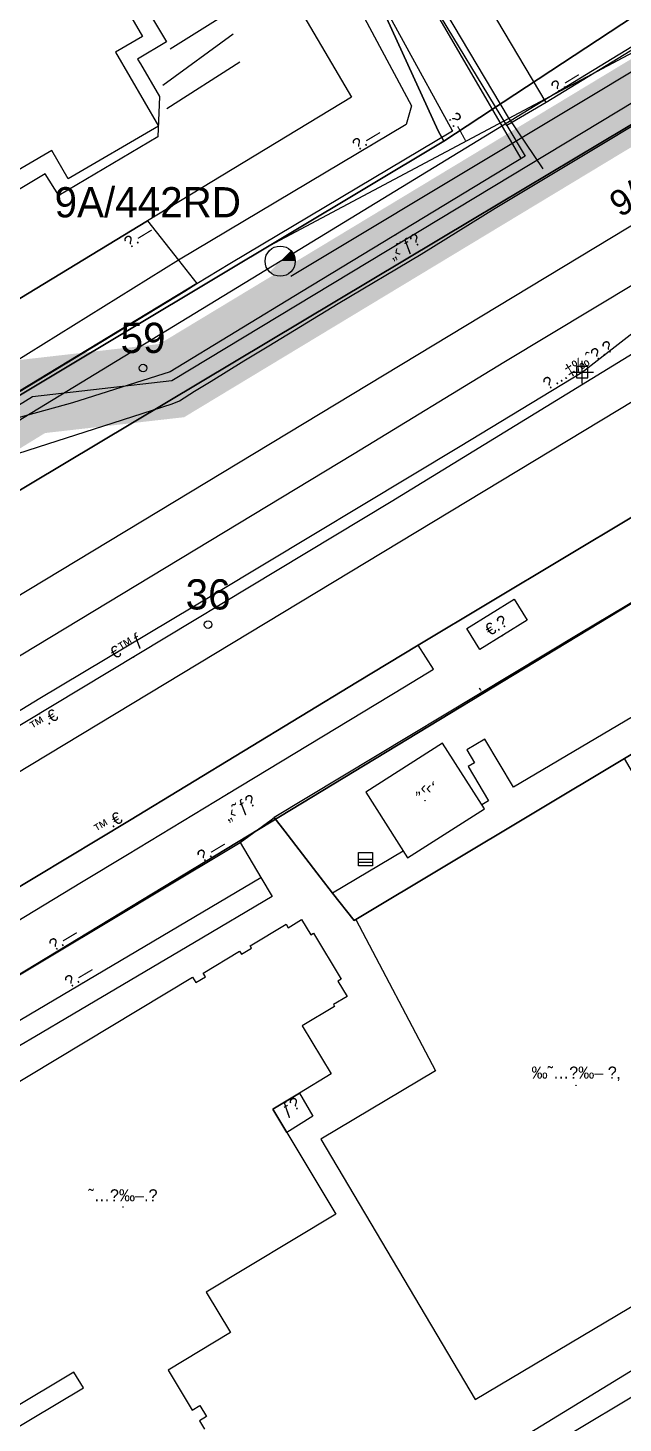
# Model space of a CAD drawing. Header units: metres. Extents: x 218299 to 220222, y 572714 to 574340.
# Drawn here: x 219519.9 to 219559.3, y 574053.9 to 574146.3 of the extents above; entities that cross this region are included whole.
import ezdxf
from ezdxf.enums import TextEntityAlignment as Align

# ---------------------------------------------------------------- set-up
doc = ezdxf.new("R2010")
doc.units = ezdxf.units.M
doc.header["$MEASUREMENT"] = 0
doc.header["$PDMODE"] = 66
doc.header["$PDSIZE"] = 0.75
for name, color, linetype in [('1601', 44, 'LANDBORDER'), ('1602', 44, 'Continuous'), ('1603', 44, 'Continuous'), ('6011', 10, 'Continuous'), ('6031', 254, 'Continuous'), ('6051', 100, 'CABLEAIREXIST'), ('6082', 1, 'CABLEUNDPROPOSE03'), ('6350', 7, 'Continuous'), ('6901', 3, 'Continuous'), ('A_POINTS', 2, 'Continuous'), ('M2101', 253, 'Continuous'), ('M2200', 253, 'Continuous'), ('M2201', 253, 'Continuous'), ('M2202', 253, 'Continuous'), ('M2207', 253, 'Continuous'), ('M2211', 253, 'Continuous'), ('M2401', 7, 'Continuous'), ('M2404', 7, 'Continuous'), ('M2407', 253, 'Continuous'), ('M2408', 253, 'Continuous'), ('M2412', 253, 'Continuous'), ('M2420', 253, 'Continuous'), ('m2511', 253, 'Continuous'), ('M2601', 253, 'Continuous'), ('M2604', 253, 'Continuous'), ('M2605', 253, 'Continuous'), ('M2802', 253, 'Continuous'), ('M2809', 253, 'Continuous'), ('M5203', 253, 'Continuous'), ('PLTMarker', 51, 'Continuous')]:
    doc.layers.add(name, color=color, linetype=linetype)
doc.styles.add('HEBTXT', font='HEBTXT')
doc.styles.add('MAVAT_HEBTXT', font='HEBTXT')
doc.linetypes.add('CABLEAIREXIST', pattern='A,0.001,[202,elecad.shx,S=0.8,R=0,X=0,Y=0],-0.8,[203,elecad.shx,S=0.8,R=0,X=0,Y=0],-0.8', length=1.601)
doc.linetypes.add('CABLEUNDPROPOSE03', pattern='A,2,[222,elecad.shx,S=0.01,R=0,X=0,Y=0],2,-1', length=5)
doc.linetypes.add('LANDBORDER', pattern='A,6.25,[208,elecad.shx,S=0.02,R=0,X=-0.6,Y=0],12.5,[208,elecad.shx,S=0.02,R=180,X=0.6,Y=0],6.25', length=25)

# ---------------------------------------------------------------- blocks, each defined once
blk = doc.blocks.new('6901')
at = {"layer": 'A_POINTS'}
blk.add_circle((0, 0), 0.25, dxfattribs=at)
at = {"color": 0, "style": 'HEBTXT', "flags": 1}
blk.add_attdef('CODE', (-2.918, 6.399), '', height=1.7, dxfattribs=at)
at = {"color": 0, "style": 'HEBTXT'}
for tag, p in [('PATH', (0.169, 4.708)), ('HTCH', (0.169, 2.708))]:
    blk.add_attdef(tag, text='', height=1.7, dxfattribs=at).set_placement(p, align=Align.MIDDLE_CENTER)
blk = doc.blocks.new('6350')
at = {"color": 0, "const_width": 1}
blk.add_lwpolyline([(-0.354, -0.354, 0.668179), (0.5, 0, 0.198912), (0.354, 0.354, 1)], format="xyb", dxfattribs=at)
at = {"color": 0}
blk.add_circle((0, 0), 1, dxfattribs=at)
at = {"color": 0, "style": 'HEBTXT'}
blk.add_attdef('POLE_NUM', (1.8, 2.408), '', height=2, dxfattribs=at)
at = {"color": 0, "style": 'HEBTXT', "flags": 1}
blk.add_attdef('MAP_TYPE', (1.817, -0.619), '', height=2, dxfattribs=at)
blk = doc.blocks.new('1603')
at = {"layer": 'A_POINTS'}
blk.add_circle((0, 0), 0.25, dxfattribs=at)
at = {"color": 0, "style": 'HEBTXT'}
blk.add_attdef('PARCEL_NUM', text='', height=2, dxfattribs=at).set_placement((0, 1), align=Align.CENTER)
at = {"color": 0, "style": 'HEBTXT', "flags": 1}
blk.add_attdef('LOT_NUM', text='', height=2, dxfattribs=at).set_placement((0, -2.5), align=Align.CENTER)
blk = doc.blocks.new('M2404')
blk.add_circle((0, 0), 0.025)
at = {"style": 'MAVAT_HEBTXT'}
blk.add_attdef('NAME', text='', height=0.8, dxfattribs=at).set_placement((0, 1.59), align=Align.MIDDLE)
blk = doc.blocks.new('M2101')
blk.add_circle((0, 0), 0.025)
at = {"style": 'MAVAT_HEBTXT'}
blk.add_attdef('NAME', text='', height=0.8, dxfattribs=at).set_placement((0, 1.59), align=Align.MIDDLE)
blk = doc.blocks.new('M2207')
blk.add_circle((0, 0), 0.025)
at = {"style": 'MAVAT_HEBTXT'}
blk.add_attdef('NAME', text='', height=0.8, dxfattribs=at).set_placement((0, 1.59), align=Align.MIDDLE)
blk = doc.blocks.new('M2211')
blk.add_circle((0, 0), 0.025)
at = {"style": 'MAVAT_HEBTXT'}
blk.add_attdef('NAME', text='', height=0.8, dxfattribs=at).set_placement((0, 1.59), align=Align.MIDDLE)
blk = doc.blocks.new('M2408')
blk.add_circle((0, 0), 0.025)
at = {"style": 'MAVAT_HEBTXT'}
blk.add_attdef('NAME', text='', height=0.8, dxfattribs=at).set_placement((0, 1.59), align=Align.MIDDLE)
blk = doc.blocks.new('M2412')
blk.add_circle((0, 0), 0.025)
at = {"style": 'MAVAT_HEBTXT'}
blk.add_attdef('NAME', text='', height=0.8, dxfattribs=at).set_placement((0, 1.59), align=Align.MIDDLE)
blk = doc.blocks.new('M2601')
blk.add_circle((0, 0), 0.025)
at = {"style": 'MAVAT_HEBTXT'}
blk.add_attdef('NAME', text='', height=0.8, dxfattribs=at).set_placement((0, 1.59), align=Align.MIDDLE)
blk = doc.blocks.new('M2605')
blk.add_circle((0, 0), 0.025)
at = {"style": 'MAVAT_HEBTXT'}
blk.add_attdef('NAME', text='', height=0.8, dxfattribs=at).set_placement((0, 1.59), align=Align.MIDDLE)
blk = doc.blocks.new('M2809')
blk.add_circle((0, 0), 0.025)
at = {"style": 'MAVAT_HEBTXT'}
blk.add_attdef('NAME', text='', height=0.8, dxfattribs=at).set_placement((0, 1.59), align=Align.MIDDLE)
blk = doc.blocks.new('2511')
blk.add_point((0, 0))
at = {"style": 'HEBTXT'}
blk.add_attdef('TYPE', text='', height=0.8, dxfattribs=at).set_placement((0, 1.12), align=Align.MIDDLE)
blk = doc.blocks.new('M5203')
for points in [[(1.54, -1.47), (-1.54, -1.47), (-1.54, 1.47), (1.54, 1.47)], [(-1.54, 0), (1.54, 0)], [(1.54, 1.47), (1.54, -1.47)], [(-1.54, -0.66), (1.54, -0.66)]]:
    blk.add_lwpolyline(points)
at = {"style": 'MAVAT_HEBTXT', "flags": 1}
for tag, p in [('MARK', (0, 3.2)), ('HEIGHT', (0, -3.3)), ('NAME', (0, -5.87))]:
    blk.add_attdef(tag, text='', height=0.8, dxfattribs=at).set_placement(p, align=Align.MIDDLE)
blk = doc.blocks.new('M2202')
blk.add_circle((0, 0), 0.025)
at = {"style": 'MAVAT_HEBTXT'}
blk.add_attdef('NAME', text='', height=0.8, dxfattribs=at).set_placement((0, 1.59), align=Align.MIDDLE)
blk = doc.blocks.new('111')
at = {"layer": 'M2101'}
blk.add_polyline3d([(219541.616, 574087.269, 587.841), (219546.903, 574077.245, 587.915), (219539.311, 574072.733, 587.99), (219549.523, 574055.487, 587.99), (219575.357, 574070.842, 587.915), (219565.202, 574088.042, 587.915), (219559.416, 574097.937, 587.915), (219559.416, 574097.937, 588.152), (219541.616, 574087.269, 588.152)], close=True, dxfattribs=at)
at = {"layer": 'M2200'}
blk.add_polyline3d([(219521.826, 574155.516, 595.04), (219527.504, 574145.757, 595.04), (219525.71, 574144.713, 595.49), (219528.563, 574139.81, 595.49), (219522.577, 574136.328, 595.49), (219521.485, 574138.204, 595.49), (219516.114, 574135.079, 595.49), (219517.225, 574133.171, 595.49), (219513.995, 574131.292, 595.49), (219510.41, 574137.455, 595.49), (219509.182, 574136.741, 595.04), (219505.742, 574142.656, 595.04), (219506.999, 574143.387, 595.49), (219505.649, 574145.707, 595.49)], dxfattribs=at)
at = {"layer": 'M2201'}
for points in [[(219509.252, 574070.473, 595.34), (219530.811, 574083.451, 595.49), (219531.026, 574083.094, 595.49), (219531.667, 574083.48, 595.64), (219531.522, 574083.721, 595.64), (219533.928, 574085.17, 595.64), (219534.05, 574084.968, 595.64), (219534.707, 574085.364, 595.64), (219534.613, 574085.521, 595.64), (219536.998, 574086.957, 595.64), (219537.134, 574086.731, 595.64), (219538.031, 574087.271, 595.49), (219538.638, 574086.263, 595.49), (219538.815, 574086.37, 595.49), (219540.652, 574083.319, 595.49), (219540.433, 574083.188, 595.49), (219541.037, 574082.184, 595.49), (219540.131, 574081.639, 595.64), (219540.204, 574081.517, 595.64), (219538.075, 574080.236, 595.64), (219539.996, 574077.046, 592.94), (219537.886, 574075.776, 594.573), (219536.119, 574074.712, 595.94), (219536.119, 574074.712, 595.94), (219537.052, 574073.163, 596.007), (219540.302, 574067.765, 596.24), (219531.717, 574062.596, 596.24), (219533.331, 574059.914, 591.14), (219529.2, 574057.427, 592.19), (219530.79, 574054.786, 592.19), (219531.296, 574055.091, 591.59), (219531.738, 574054.356, 591.59), (219531.263, 574054.071, 592.19), (219531.591, 574053.526, 592.19)], [(219518.39, 574053.131, 592.19), (219523.579, 574056.254, 592.19), (219522.952, 574057.295, 596.09), (219518.719, 574054.746, 596.09)]]:
    blk.add_polyline3d(points, dxfattribs=at)
at = {"layer": 'M2207'}
for points in [[(219547.358, 574098.947, 590.534), (219542.274, 574095.705, 590.534), (219545.05, 574091.352, 590.534), (219550.134, 574094.594, 590.534), (219547.358, 574098.947, 590.534)], [(219563.809, 574049.873, 591.815), (219560.23, 574055.841, 591.815), (219542.826, 574045.404, 591.815), (219542.979, 574045.15, 591.815), (219546.474, 574039.322, 591.815), (219547.033, 574039.659, 591.815), (219547.105, 574039.54, 591.815), (219551.27, 574042.052, 591.815), (219551.164, 574042.228, 591.815), (219552.158, 574042.828, 591.815), (219552.271, 574042.64, 591.815), (219557.186, 574045.604, 591.815), (219557.092, 574045.759, 591.815), (219558.077, 574046.353, 591.815), (219558.137, 574046.253, 591.815), (219563.043, 574049.212, 591.815), (219562.955, 574049.358, 591.815), (219563.809, 574049.873, 591.815)]]:
    blk.add_polyline3d(points, close=True, dxfattribs=at)
at = {"layer": 'M2211'}
blk.add_polyline3d([(219552.973, 574107.093, 590.234), (219549.839, 574105.156, 590.234), (219548.975, 574106.554, 590.234), (219552.109, 574108.491, 590.234), (219552.973, 574107.093, 590.234)], close=True, dxfattribs=at)
at = {"layer": 'M2401'}
for points in [[(219515.734, 574117.017, 593.13), (219520.599, 574118.58, 593.13), (219525.56, 574120.17, 593.13), (219529.453, 574121.43, 593.13), (219529.934, 574121.625, 593.13), (219530.939, 574122.266, 593.13), (219532.031, 574122.934, 593.13), (219534.215, 574124.271, 593.13), (219535.855, 574125.273, 593.13), (219540.444, 574128.071, 593.13), (219545.943, 574131.347, 593.13), (219550.855, 574134.394, 593.13), (219556.592, 574137.82, 593.13), (219561.505, 574140.796, 593.13)], [(219535.17, 574161.988, 590.827), (219524.242, 574155.441, 590.827), (219525.793, 574152.853, 590.827), (219524.925, 574152.332, 590.827), (219529.08, 574145.397, 590.827), (219527.168, 574144.251, 590.827), (219527.352, 574143.945, 590.827), (219528.618, 574141.785, 590.827), (219528.519, 574139.101, 590.827), (219521.947, 574135.219, 590.827), (219521.053, 574136.666, 590.827), (219517.57, 574134.594, 590.827), (219518.46, 574133.197, 590.827), (219512.713, 574129.881, 590.827), (219510.134, 574128.393, 590.827)], [(219564.899, 574116.928, 595.067), (219545.757, 574105.438, 595.067), (219541.724, 574103.016, 595.067), (219526.639, 574093.834, 595.067), (219518.422, 574088.893, 595.067), (219512.849, 574085.542, 595.067), (219511.761, 574084.889, 595.067), (219508.491, 574082.922, 595.067), (219504.392, 574080.458, 595.067), (219479.455, 574065.399, 595.067), (219479.108, 574065.19, 595.067), (219476.149, 574063.404, 595.067), (219476.084, 574063.36, 595.067), (219474.659, 574062.4, 595.067), (219474.067, 574061.868, 595.067), (219473.164, 574060.516, 595.067), (219472.954, 574060.12, 595.067), (219472.862, 574059.911, 595.067), (219472.211, 574057.953, 595.067), (219472.012, 574057.008, 595.067), (219471.869, 574055.118, 595.067), (219471.967, 574053.393, 595.067)], [(219568.2, 574129.798, 589.108), (219543.962, 574114.932, 589.108), (219519.709, 574100.311, 589.108), (219501.954, 574089.571, 589.108), (219481.333, 574077.15, 589.108), (219474.677, 574073.071, 589.108), (219469.278, 574071.441, 589.108), (219469.023, 574071.525, 589.108), (219468.862, 574071.653, 589.108), (219468.79, 574072.043, 589.108), (219469.007, 574072.687, 589.108), (219469.393, 574073.291, 589.108), (219471.524, 574075.463, 589.108), (219472.431, 574076.351, 589.108), (219472.457, 574076.377, 589.108), (219472.997, 574076.731, 589.108), (219484.304, 574083.543, 589.108), (219497.322, 574091.428, 589.108), (219518.508, 574104.226, 589.108), (219541.503, 574118.147, 589.108), (219551.428, 574124.188, 589.108), (219566.208, 574133.073, 589.108)], [(219564.986, 574101.274, 588.152), (219559.416, 574097.937, 588.152), (219541.616, 574087.269, 588.152), (219541.507, 574087.204, 588.152), (219540.065, 574089.027, 588.152), (219539.252, 574090.085, 588.152), (219536.919, 574093.122, 588.152), (219536.22, 574094.033, 588.152)]]:
    blk.add_polyline3d(points, dxfattribs=at)
at = {"layer": 'M2404'}
for points in [[(219515.734, 574117.017, 593.13), (219520.599, 574118.58, 593.13), (219525.56, 574120.17, 593.13), (219529.453, 574121.43, 593.13), (219529.934, 574121.625, 593.13), (219530.939, 574122.266, 593.13), (219532.031, 574122.934, 593.13), (219534.215, 574124.271, 593.13), (219535.855, 574125.273, 593.13), (219540.444, 574128.071, 593.13), (219545.943, 574131.347, 593.13), (219550.855, 574134.394, 593.13), (219556.592, 574137.82, 593.13), (219561.505, 574140.796, 593.13)], [(219535.17, 574161.988, 590.827), (219524.242, 574155.441, 590.827), (219525.793, 574152.853, 590.827), (219524.925, 574152.332, 590.827), (219529.08, 574145.397, 590.827), (219527.168, 574144.251, 590.827), (219527.352, 574143.945, 590.827), (219528.618, 574141.785, 590.827), (219528.519, 574139.101, 590.827), (219521.947, 574135.219, 590.827), (219521.053, 574136.666, 590.827), (219517.57, 574134.594, 590.827), (219518.46, 574133.197, 590.827), (219512.713, 574129.881, 590.827), (219510.134, 574128.393, 590.827)], [(219471.967, 574053.393, 593.529), (219471.869, 574055.118, 593.529), (219472.012, 574057.008, 593.529), (219472.211, 574057.953, 593.529), (219472.862, 574059.911, 593.529), (219472.954, 574060.12, 593.529), (219473.164, 574060.516, 593.529), (219474.067, 574061.868, 593.529), (219474.659, 574062.4, 593.529), (219476.084, 574063.36, 593.529), (219476.149, 574063.404, 593.529), (219479.108, 574065.19, 593.529), (219479.455, 574065.399, 593.529), (219504.392, 574080.458, 593.529), (219508.491, 574082.922, 593.529), (219511.761, 574084.889, 593.529), (219512.849, 574085.542, 593.529), (219518.422, 574088.893, 593.529), (219526.639, 574093.834, 593.529), (219541.724, 574103.016, 593.529), (219545.757, 574105.438, 593.529), (219564.899, 574116.928, 593.529)], [(219568.2, 574129.798, 589.033), (219543.962, 574114.932, 589.033), (219519.709, 574100.311, 589.033), (219501.954, 574089.571, 589.033), (219481.333, 574077.15, 589.033), (219474.677, 574073.071, 589.033), (219469.278, 574071.441, 589.033), (219469.023, 574071.525, 589.033), (219468.862, 574071.653, 589.033), (219468.79, 574072.043, 589.033), (219469.007, 574072.687, 589.033), (219469.393, 574073.291, 589.033), (219471.524, 574075.463, 589.033), (219472.431, 574076.351, 589.033), (219472.457, 574076.377, 589.033), (219472.997, 574076.731, 589.033), (219484.304, 574083.543, 589.033), (219497.322, 574091.428, 589.033), (219518.508, 574104.226, 589.033), (219541.503, 574118.147, 589.033), (219551.428, 574124.188, 589.033), (219566.208, 574133.073, 589.033)], [(219536.22, 574094.033, 588), (219536.919, 574093.122, 588), (219539.252, 574090.085, 588), (219540.065, 574089.027, 588), (219541.507, 574087.204, 588), (219541.616, 574087.269, 588), (219559.416, 574097.937, 588), (219564.986, 574101.274, 588)]]:
    blk.add_polyline3d(points, dxfattribs=at)
at = {"layer": 'M2407'}
for points in [[(219551.614, 574139.866, 588.714), (219546.475, 574148.368, 589.077), (219541.208, 574157.406, 589.377), (219537.014, 574164.725, 589.545)], [(219563.938, 574103.048, 588.087), (219552.054, 574096.03, 588.231), (219550.171, 574099.218, 588.231), (219548.964, 574098.505, 588.231), (219549.468, 574097.651, 588.231), (219549.063, 574097.412, 588.231), (219550.407, 574095.135, 588.231), (219549.958, 574094.87, 588.227)], [(219535.333, 574090.046, 587.852), (219536.075, 574088.793, 587.852), (219530.944, 574085.757, 587.867)], [(219530.944, 574085.757, 587.867), (219522.907, 574081.001, 587.892)], [(219522.907, 574081.001, 587.892), (219520.372, 574079.501, 587.9)], [(219520.372, 574079.501, 587.9), (219518.565, 574078.432, 587.905)]]:
    blk.add_polyline3d(points, dxfattribs=at)
at = {"layer": 'M2408'}
for points in [[(219554.217, 574141.39, 588.785), (219551.614, 574139.866, 588.785), (219552.842, 574137.836, 588.785), (219538.022, 574128.842, 588.785), (219529.331, 574123.547, 588.785), (219522.864, 574121.485, 588.785), (219518.611, 574120.32, 588.785), (219514.694, 574118.919, 588.785), (219507.712, 574114.672, 588.785), (219500.602, 574110.357, 588.785), (219492.621, 574105.672, 588.785), (219489.417, 574103.681, 588.785), (219487.811, 574102.512, 588.785), (219487.605, 574102.798, 588.785), (219485.943, 574101.122, 588.785), (219485.609, 574100.786, 588.785), (219481.49, 574096.409, 588.785), (219479.122, 574093.892, 588.785), (219478.466, 574094.478, 588.785), (219470.558, 574089.713, 588.785), (219468.89, 574093.122, 588.785), (219468.989, 574093.17, 588.785), (219468.847, 574093.544, 588.785), (219469.135, 574093.716, 588.785)], [(219479.455, 574065.399, 587.451), (219480.597, 574063.807, 587.451), (219504.084, 574078.002, 587.451), (219508.605, 574080.742, 587.451), (219523.466, 574089.746, 587.451), (219526.503, 574091.586, 587.451), (219533.048, 574095.552, 587.451), (219544.834, 574102.693, 587.451), (219546.77, 574103.855, 587.451), (219545.757, 574105.438, 587.451)], [(219533.959, 574092.368, 587.331), (219536.005, 574093.874, 587.331), (219536.22, 574094.033, 587.331)], [(219544.763, 574091.802, 588.19), (219540.065, 574089.027, 588.19)]]:
    blk.add_polyline3d(points, dxfattribs=at)
at = {"layer": 'M2412'}
blk.add_polyline3d([(219538.782, 574074.244, 588.002), (219537.052, 574073.163, 588.677), (219536.119, 574074.712, 588.677), (219537.886, 574075.776, 588.002)], close=True, dxfattribs=at)
at = {"layer": 'M2420'}
for points in [[(219269.5, 573961.12), (219289.529, 573970.985), (219308.394, 573982.007), (219313.709, 573985.471), (219375.059, 574021.492), (219442.049, 574062.93), (219453.2, 574069.582), (219466.311, 574076.718), (219568.204, 574138.273), (219580.156, 574145.612), (219595.255, 574153.366), (219695.469, 574214.527), (219702.903, 574218.819)], [(219277.3, 573946.38), (219296.25, 573958.952), (219314.339, 573973.014), (219319.452, 573976.38), (219380.511, 574012.609), (219447.317, 574054.359), (219459.053, 574061.55), (219471.289, 574068.042), (219573.396, 574129.726), (219586.187, 574137.537), (219600.145, 574144.634), (219701.809, 574206.914), (219707.996, 574210.42)], [(219537.183, 574164.828), (219551.7, 574140.38), (219554, 574137)]]:
    blk.add_lwpolyline(points, dxfattribs=at)
at = {"layer": 'm2511'}
blk.add_polyline3d([(219475.122, 574074.315, 587.087), (219491.648, 574084.371, 587.087), (219504.158, 574091.905, 587.087), (219512.229, 574096.76, 587.087), (219520.697, 574101.935, 587.087), (219532.315, 574108.868, 587.087), (219548.522, 574118.627, 587.087), (219556.615, 574123.514, 587.087), (219566.021, 574130.849, 587.087)], dxfattribs=at)
at = {"layer": 'M2601'}
for points in [[(219552.57, 574137.671, 589.561), (219540.442, 574158.505, 590.162), (219536.863, 574164.634, 590.315)], [(219560.611, 574108.681, 590.083), (219556.445, 574106.221, 590.083)], [(219556.445, 574106.221, 590.083), (219536.22, 574094.033, 590.083), (219536.22, 574094.033, 590.083)]]:
    blk.add_polyline3d(points, dxfattribs=at)
at = {"layer": 'M2604'}
for points in [[(219529.325, 574144.939, 591.991), (219536.564, 574149.493, 591.991)], [(219528.845, 574142.526, 591.991), (219533.49, 574145.932, 591.991)], [(219529.106, 574140.992, 591.991), (219533.935, 574144.083, 591.991)]]:
    blk.add_polyline3d(points, dxfattribs=at)
at = {"layer": 'M2605'}
for points in [[(219565.692, 574167.876, 590.205), (219565.554, 574166.593, 590.205), (219565.535, 574165.296, 590.205), (219565.638, 574164.003, 590.205), (219565.86, 574162.732, 590.205), (219567.016, 574159.7, 589.89), (219568.368, 574156.733, 589.905), (219568.859, 574155.512, 589.842), (219569.11, 574154.197, 589.768), (219569.103, 574152.857, 589.688), (219568.844, 574151.569, 589.605), (219568.155, 574150.604, 589.524), (219567.351, 574149.72, 589.471), (219566.448, 574148.935, 589.448), (219565.466, 574148.267, 589.455), (219554.217, 574141.39, 588.855), (219539.48, 574166.221, 589.754)], [(219534.458, 574163.176, 590.652), (219541.541, 574151.354, 590.652), (219540.234, 574150.664, 590.652), (219537.067, 574148.992, 590.652), (219541.323, 574141.741, 590.502)], [(219485.632, 574111.289, 588.662), (219484.905, 574108.054, 588.662), (219487.653, 574103.134, 587.012), (219493.582, 574106.708, 587.012), (219498.944, 574109.941, 587.012), (219501.608, 574111.515, 587.17), (219504.025, 574112.942, 587.312), (219530.297, 574128.899, 588.255), (219531.097, 574129.386, 588.284), (219533.279, 574130.711, 588.362), (219548.022, 574139.514, 588.962), (219541.541, 574151.354, 589.262)], [(219540.234, 574150.664, 589.9), (219545.311, 574141.173, 589.9), (219544.962, 574139.921, 589.75), (219529.888, 574130.933, 589.6)], [(219541.323, 574141.741, 590.502), (219527.827, 574133.543, 590.502), (219512.526, 574124.247, 590.502)], [(219529.888, 574130.933, 589.6), (219500.058, 574112.401, 589), (219486.968, 574104.362, 588.708)], [(219528.39, 574089.032, 587.38), (219533.959, 574092.368, 587.481), (219533.959, 574092.368, 587.481), (219535.333, 574090.046, 587.481)], [(219511.789, 574076.114, 587.852), (219535.333, 574090.046, 587.852)], [(219526.015, 574087.61, 587.338), (219528.39, 574089.032, 587.38)], [(219510.518, 574078.327, 587.059), (219526.015, 574087.61, 587.338)], [(219543.097, 574044.953, 588.208), (219542.709, 574044.742, 588.208), (219542.211, 574045.704, 588.208), (219542.451, 574046.747, 588.208), (219560.886, 574058.012, 588.208), (219564.736, 574051.675, 588.508)]]:
    blk.add_polyline3d(points, dxfattribs=at)
at = {"layer": 'M2802'}
blk.add_polyline3d([(219491.805, 574109.445, 589.302), (219513.465, 574122.62, 590.486), (219512.526, 574124.247, 590.502), (219527.827, 574133.543, 590.502), (219529.888, 574130.933, 589.6), (219529.888, 574130.933, 589.6), (219531.097, 574129.386, 588.284), (219501.608, 574111.515, 587.17), (219501.233, 574112.62, 588.37), (219501.517, 574113.824, 588.97), (219499.762, 574112.567, 588.97), (219493.582, 574106.708, 587.012), (219487.653, 574103.134, 587.012), (219484.905, 574108.054, 588.662), (219485.632, 574111.289, 588.662), (219487.656, 574107.597, 588.512), (219491.61, 574109.765, 589.3)], close=True, dxfattribs=at)
at = {"layer": 'M2809'}
blk.add_polyline3d([(219568.2, 574129.798, 589.033), (219543.962, 574114.932, 587.983), (219519.709, 574100.311, 587.383), (219501.954, 574089.571, 586.858), (219481.333, 574077.15, 586.258), (219474.677, 574073.071, 586.033), (219474.677, 574073.071, 586.033), (219469.278, 574071.441, 585.958), (219469.023, 574071.525, 585.958), (219468.862, 574071.653, 585.958), (219468.79, 574072.043, 585.958), (219469.007, 574072.687, 586.033), (219469.393, 574073.291, 586.033), (219471.524, 574075.463, 586.033), (219472.431, 574076.351, 586.106), (219472.457, 574076.377, 586.108), (219472.997, 574076.731, 586.183), (219484.304, 574083.543, 586.408), (219497.322, 574091.428, 586.858), (219518.508, 574104.226, 587.458), (219541.503, 574118.147, 588.208), (219551.428, 574124.188, 588.508), (219566.208, 574133.073, 588.958)], dxfattribs=at)
at = {"layer": 'M2101'}
ref = blk.add_blockref('M2101', (219556.193, 574076.281), dxfattribs=dict(at, xscale=0.5, yscale=0.5, zscale=0.5))
ref.add_attrib('NAME', '‰˜…\x81‰– \x8f‚', dxfattribs={"layer": '0', "height": 0.8, "style": 'MAVAT_HEBTXT'}).set_placement((219556.193, 574077.077), align=Align.MIDDLE)
at = {"layer": 'M2202'}
ref = blk.add_blockref('M2202', (219526.202, 574068.224), dxfattribs=dict(at, xscale=0.5, yscale=0.5, zscale=0.5))
ref.add_attrib('NAME', '˜…\x81‰–.\x8e', dxfattribs={"layer": '0', "height": 0.8, "style": 'MAVAT_HEBTXT'}).set_placement((219526.202, 574069.02), align=Align.MIDDLE)
at = {"layer": 'M2207'}
ref = blk.add_blockref('M2207', (219546.204, 574095.149), dxfattribs=dict(at, xscale=0.5, yscale=0.5, zscale=0.5))
ref.add_attrib('NAME', '„‹‹‘', dxfattribs={"layer": '0', "height": 0.8, "style": 'MAVAT_HEBTXT'}).set_placement((219546.204, 574095.945), align=Align.MIDDLE)
at = {"layer": 'M2211'}
ref = blk.add_blockref('M2211', (219551.331, 574106.078), dxfattribs=dict(at, xscale=0.5, yscale=0.5, zscale=0.5))
ref.add_attrib('NAME', '€.\x9a', dxfattribs={"layer": '0', "height": 0.8, "rotation": 31.72427, "style": 'MAVAT_HEBTXT'}).set_placement((219550.913, 574106.755), align=Align.MIDDLE)
at = {"layer": 'M2404'}
ref = blk.add_blockref('M2404', (219520.662, 574100.885), dxfattribs=dict(at, xscale=0.5, yscale=0.5, zscale=0.5))
ref.add_attrib('NAME', '™.€', dxfattribs={"layer": '0', "height": 0.8, "rotation": 31.32578, "style": 'MAVAT_HEBTXT'}).set_placement((219520.948, 574100.416), align=Align.MIDDLE)
ref = blk.add_blockref('M2404', (219525.48, 574093.137), dxfattribs=dict(at, xscale=0.5, yscale=0.5, zscale=0.5))
ref.add_attrib('NAME', '™.€', dxfattribs={"layer": '0', "height": 0.8, "rotation": 31.01598, "style": 'MAVAT_HEBTXT'}).set_placement((219525.197, 574093.608), align=Align.MIDDLE)
at = {"layer": 'M2408'}
ref = blk.add_blockref('M2408', (219544.241, 574132.616), dxfattribs=dict(at, xscale=0.5, yscale=0.5, zscale=0.5))
ref.add_attrib('NAME', '„‹˜ƒ\x8e', dxfattribs={"layer": '0', "height": 0.8, "rotation": 30.34898, "style": 'MAVAT_HEBTXT'}).set_placement((219544.879, 574131.767), align=Align.MIDDLE)
ref = blk.add_blockref('M2408', (219533.186, 574095.636), dxfattribs=dict(at, xscale=0.5, yscale=0.5, zscale=0.5))
ref.add_attrib('NAME', '„‹˜ƒ\x8e', dxfattribs={"layer": '0', "height": 0.8, "rotation": 31.21174, "style": 'MAVAT_HEBTXT'}).set_placement((219533.977, 574094.602), align=Align.MIDDLE)
at = {"layer": 'M2412'}
ref = blk.add_blockref('M2412', (219537.094, 574075.299), dxfattribs=dict(at, xscale=0.5, yscale=0.5, zscale=0.5, rotation=46.48205317817705))
ref.add_attrib('NAME', 'ƒ\x8e', dxfattribs={"layer": '0', "height": 0.8, "rotation": 28.99155, "style": 'MAVAT_HEBTXT'}).set_placement((219537.361, 574074.818), align=Align.MIDDLE)
at = {"layer": 'm2511'}
ref = blk.add_blockref('2511', (219556.615, 574123.514, 587.087), dxfattribs=dict(at, xscale=0.5, yscale=0.5, zscale=0.5))
ref.add_attrib('TYPE', '\x9a…‡‰ˆ\x81.\x8e', dxfattribs={"layer": '0', "height": 0.8, "rotation": 31.12452, "style": 'HEBTXT'}).set_placement((219556.331, 574123.985, 587.087), align=Align.MIDDLE)
at = {"layer": 'M2601'}
ref = blk.add_blockref('M2601', (219549.967, 574102.317), dxfattribs=dict(at, xscale=0.5, yscale=0.5, zscale=0.5))
ref.add_attrib('NAME', '‚', dxfattribs={"layer": '0', "height": 0.8, "rotation": 31.07397, "style": 'MAVAT_HEBTXT'}).set_placement((219549.683, 574102.788), align=Align.MIDDLE)
at = {"layer": 'M2605'}
ref = blk.add_blockref('M2605', (219555.773, 574142.341), dxfattribs=dict(at, xscale=0.5, yscale=0.5, zscale=0.5))
ref.add_attrib('NAME', '\x9a.—', dxfattribs={"layer": '0', "height": 0.8, "rotation": 31.44001, "style": 'MAVAT_HEBTXT'}).set_placement((219555.486, 574142.81), align=Align.MIDDLE)
ref = blk.add_blockref('M2605', (219548.022, 574139.514), dxfattribs=dict(at, xscale=0.5, yscale=0.5, zscale=0.5))
ref.add_attrib('NAME', '\x9a.—', dxfattribs={"layer": '0', "height": 0.8, "rotation": 298.69625, "style": 'MAVAT_HEBTXT'}).set_placement((219548.504, 574139.779), align=Align.MIDDLE)
ref = blk.add_blockref('M2605', (219542.609, 574138.518), dxfattribs=dict(at, xscale=0.5, yscale=0.5, zscale=0.5))
ref.add_attrib('NAME', '\x9a.—', dxfattribs={"layer": '0', "height": 0.8, "rotation": 30.80578, "style": 'MAVAT_HEBTXT'}).set_placement((219542.328, 574138.99), align=Align.MIDDLE)
ref = blk.add_blockref('M2605', (219526.925, 574132.994), dxfattribs=dict(at, xscale=0.5, yscale=0.5, zscale=0.5))
ref.add_attrib('NAME', '\x9a.—', dxfattribs={"layer": '0', "height": 0.8, "rotation": 31.27855, "style": 'MAVAT_HEBTXT'}).set_placement((219527.21, 574132.524), align=Align.MIDDLE)
ref = blk.add_blockref('M2605', (219532.332, 574091.394), dxfattribs=dict(at, xscale=0.5, yscale=0.5, zscale=0.5))
ref.add_attrib('NAME', '\x9a.—', dxfattribs={"layer": '0', "height": 0.8, "rotation": 30.92148, "style": 'MAVAT_HEBTXT'}).set_placement((219532.049, 574091.865), align=Align.MIDDLE)
ref = blk.add_blockref('M2605', (219522.527, 574085.521), dxfattribs=dict(at, xscale=0.5, yscale=0.5, zscale=0.5))
ref.add_attrib('NAME', '\x9a.—', dxfattribs={"layer": '0', "height": 0.8, "rotation": 30.92148, "style": 'MAVAT_HEBTXT'}).set_placement((219522.245, 574085.993), align=Align.MIDDLE)
ref = blk.add_blockref('M2605', (219523.561, 574083.08), dxfattribs=dict(at, xscale=0.5, yscale=0.5, zscale=0.5))
ref.add_attrib('NAME', '\x9a.—', dxfattribs={"layer": '0', "height": 0.8, "rotation": 30.61407, "style": 'MAVAT_HEBTXT'}).set_placement((219523.281, 574083.553), align=Align.MIDDLE)
at = {"layer": 'M2809'}
ref = blk.add_blockref('M2809', (219526.887, 574104.638, 587.56), dxfattribs=dict(at, xscale=0.5, yscale=0.5, zscale=0.5))
ref.add_attrib('NAME', '€™ƒ', dxfattribs={"layer": '0', "height": 0.8, "rotation": 31.08293, "style": 'MAVAT_HEBTXT'}).set_placement((219526.476, 574105.32, 587.56), align=Align.MIDDLE)
at = {"layer": 'M5203', "xscale": 0.3, "yscale": 0.3, "zscale": 0.3}
blk.add_blockref('M5203', (219542.267, 574091.264, 588.207), dxfattribs=at)

msp = doc.modelspace()

# ---------------------------------------------------------------- linework, layer by layer
at = {"layer": '1601'}
for points in [[(219440.56, 574068.24), (219463.12, 574081.92), (219475.47, 574089.41), (219488.57, 574097.23), (219488.5464, 574097.269), (219549.3521, 574133.6355), (219568.0464, 574144.8134), (219594.519, 574161.2563), (219662.3289, 574201.9095), (219693.9316, 574221.0817), (219699.492, 574224.4439)], [(219568.0464, 574144.8134), (219549.3521, 574133.6355), (219488.5464, 574097.269)]]:
    msp.add_lwpolyline(points, dxfattribs=at)
at = {"layer": '1602'}
for points in [[(219440.56, 574068.24), (219463.12, 574081.92), (219475.47, 574089.41), (219488.57, 574097.23), (219488.5464, 574097.269), (219549.3521, 574133.6355), (219568.0464, 574144.8134), (219594.519, 574161.2563), (219662.3289, 574201.9095), (219693.9316, 574221.0817), (219699.492, 574224.4439)], [(219715.094, 574198.7137), (219702.8387, 574194.1521), (219602.8741, 574134.1532), (219583.0426, 574122.9815), (219581.572, 574122.153), (219560.202, 574109.158), (219560.5208, 574108.5915), (219479.61, 574059.5467), (219478.5006, 574055.6631), (219460.6919, 574045.4822), (219449.0175, 574038.7551)], [(219541.5566, 574167.6651), (219549.0313, 574155.3125), (219554.1719, 574152.75), (219561.5156, 574156.625), (219564.7031, 574150.1875), (219547.4531, 574138.8125), (219547.0625, 574139.5), (219541.2969, 574152.1875), (219534.7034, 574163.5106)], [(219541.2969, 574152.1875), (219547.0625, 574139.5), (219547.4531, 574138.8125), (219485.7569, 574101.8661)]]:
    msp.add_lwpolyline(points, dxfattribs=at)
for points in [[(219547.4531, 574138.8125), (219564.7031, 574150.1875), (219568.0464, 574144.8134), (219549.3521, 574133.6355), (219488.5464, 574097.269), (219485.7569, 574101.8661)], [(219576.0095, 574029.2175), (219567.5277, 574023.9848), (219523.6769, 573997.2083), (219506.362, 574002.6066), (219500.5425, 574011.684), (219497.846, 574024.5222), (219478.5006, 574055.6631), (219479.61, 574059.5467), (219560.5208, 574108.5915), (219565.9288, 574098.9815), (219573.4608, 574086.8055), (219582.6904, 574070.7065), (219562.0784, 574057.9059), (219576.8812, 574032.9425)]]:
    msp.add_lwpolyline(points, close=True, dxfattribs=at)
at = {"layer": '6011'}
msp.add_lwpolyline([(219259.5446, 573978.1717), (219296.3212, 573989.7486), (219377.7514, 574035.3024), (219455.7212, 574081.8529), (219482.9181, 574098.1562), (219536.6115, 574130.8766), (219592.4644, 574165.0128), (219617.8894, 574179.903), (219695.6477, 574226.2482), (219697.6366, 574227.5039)], dxfattribs=at)
at = {"layer": '6031'}
msp.add_lwpolyline([(219592.9792, 574164.1552), (219565.5937, 574146.8481), (219537.3259, 574129.8509)], dxfattribs=at)
at = {"layer": '6051'}
msp.add_lwpolyline([(219535.9169, 574131.9041), (219565.1728, 574147.4689), (219591.9094, 574165.8475)], dxfattribs=at)
at = {"layer": '6082', "flags": 128}
msp.add_lwpolyline([(218650.5449, 573096.5404), (218660.5152, 573190.0127), (218663.4791, 573209.0771), (218663.8628, 573211.4353), (218666.9173, 573240.6162), (218673.5903, 573295.6615), (218679.4147, 573346.6649), (218687.0527, 573411.2478), (218693.5742, 573463.6031), (218698.057, 573469.4889), (218709.0427, 573515.7015), (218723.736, 573556.7577), (218742.6267, 573596.1806), (218765.0101, 573631.9983), (218782.4708, 573655.6114), (218800.7456, 573676.7667), (218824.4853, 573700.5199), (218847.3305, 573720.5641), (218870.4486, 573737.1885), (218888.2203, 573749.0084), (218903.1278, 573758.1457), (218951.5793, 573785.2584), (218982.7481, 573803.1661), (219002.1321, 573813.4568), (219012.0265, 573818.3663), (219014.5605, 573822.6434), (219019.8354, 573825.3428), (219035.8631, 573834.4345), (219082.1491, 573860.6879), (219128.4778, 573887.3717), (219175.3385, 573916.5012), (219205.656, 573933.9984), (219217.0002, 573938.3956), (219221.5844, 573941.3274), (219222.9642, 573942.197), (219225.3216, 573944.6659), (219227.9462, 573948.9068), (219233.3226, 573958.4433), (219234.7212, 573965.4503), (219235.3109, 573968.5548), (219254.1613, 573979.3772), (219259.8778, 573972.7069), (219271.1834, 573969.0581), (219298.1281, 573984.4323), (219379.2529, 574032.7048), (219457.2614, 574079.2784), (219479.5199, 574092.6214), (219489.0746, 574102.7722), (219520.2056, 574121.9128), (219529.4279, 574122.9635), (219594.335, 574162.1754), (219618.32, 574176.5889), (219699.0507, 574225.1718)], dxfattribs=at)
at = {"layer": 'PLTMarker', "color": 51, "const_width": 5, "flags": 128}
msp.add_lwpolyline([(219379.2529, 574032.7048), (219457.2614, 574079.2784), (219479.5199, 574092.6214), (219489.0746, 574102.7722), (219520.2056, 574121.9128), (219529.4279, 574122.9635), (219594.335, 574162.1754), (219618.32, 574176.5889), (219699.0507, 574225.1718)], dxfattribs=at)

# ---------------------------------------------------------------- block references
msp.add_blockref('111', (0, 0))
at = {"layer": '1603'}
for p, values in [((219527.5317, 574123.7967), {'PARCEL_NUM': '59'}), ((219531.8375, 574106.8065), {'PARCEL_NUM': '36'})]:
    msp.add_blockref('1603', p, dxfattribs=at).add_auto_attribs(values)
at = {"layer": '6350'}
ref = msp.add_blockref('6350', (219536.6115, 574130.8766, 587.9925), dxfattribs=at)
ref.add_attrib('POLE_NUM', '9A/442RD', (219521.675, 574133.778, 590.645), dxfattribs={"layer": '0', "color": 0, "height": 2, "style": 'HEBTXT'})
at = {"layer": '6901'}
ref = msp.add_blockref('6901', (219563.8921, 574145.8077), dxfattribs=dict(at, rotation=31.4424))
ref.add_attrib('PATH', '9/442RD - 9A/442RD', dxfattribs={"layer": '0', "color": 0, "height": 1.7, "rotation": 31.4424, "style": 'HEBTXT'}).set_placement((219567.8251, 574140.0702), align=Align.MIDDLE_CENTER)
ref.add_attrib('HTCH', '(25)םוינימולא', dxfattribs={"layer": '0', "color": 0, "height": 1.7, "rotation": 31.4424, "style": 'HEBTXT'}).set_placement((219568.9593, 574136.9717), align=Align.MIDDLE_CENTER)

doc.saveas('drawing.dxf')
